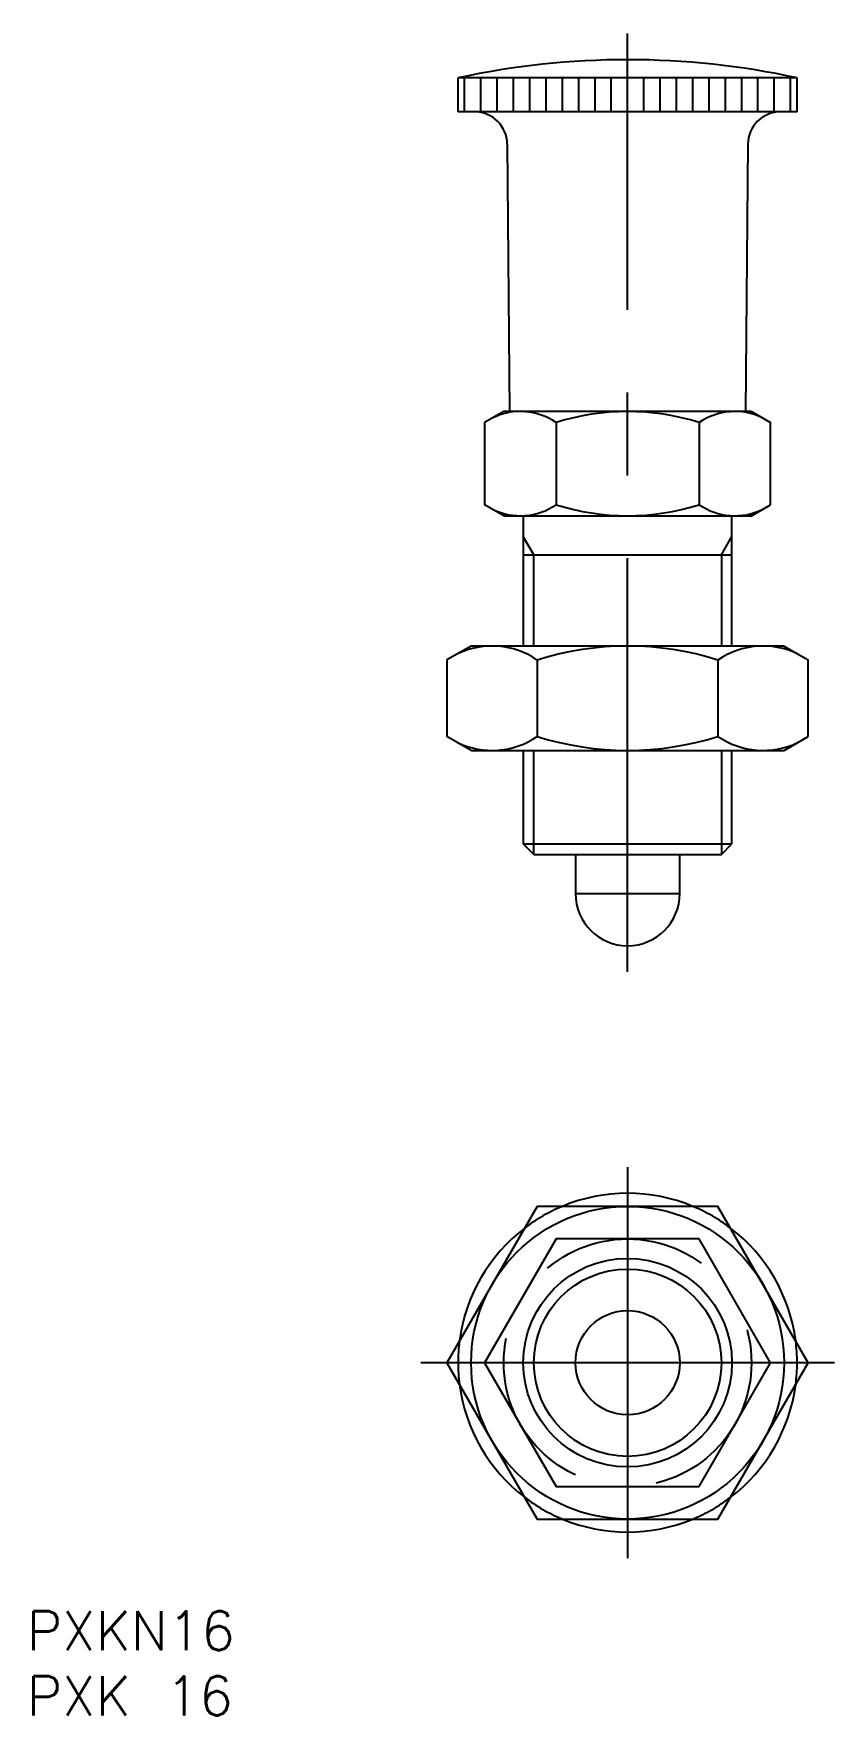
# Model space of a CAD drawing. Extents: x -46 to 16, y -27 to 102.
import ezdxf

# ---------------------------------------------------------------- set-up
doc = ezdxf.new("R2010")
doc.units = 0
doc.linetypes.add('CENTER', pattern=[50.8, 31.75, -6.35, 6.35, -6.35])
doc.linetypes.add('DASHED', pattern=[19.05, 12.7, -6.35])
doc.layers.get('0').update_dxf_attribs({"linetype": 'CONTINUOUS'})
doc.layers.add('CENTER', color=1, linetype='CENTER')
doc.styles.get("Standard").update_dxf_attribs({"font": 'txt.shx', "height": 3, "bigfont": 'bigfont.shx'})

# ---------------------------------------------------------------- blocks, each defined once
blk = doc.blocks.new('*U2')
at = {"color": 7, "linetype": 'CONTINUOUS'}
blk.add_text('PXK 16', height=3, dxfattribs=at).set_placement((-46.07, -27.07))
blk = doc.blocks.new('*U3')
at = {"color": 7, "linetype": 'CONTINUOUS'}
blk.add_text('PXKN16', height=3, dxfattribs=at).set_placement((-46.07, -22.07))

msp = doc.modelspace()

# ---------------------------------------------------------------- linework, layer by layer
at = {"color": 7, "linetype": 'CONTINUOUS'}
for p, q in [((13, 98.6), (-13, 98.6)), ((-13, 96), (-13, 98.6)), ((-12.5, 96), (-12.5, 98.6)), ((-11.25, 96), (-11.25, 98.6)), ((-10, 96), (-10, 98.6)), ((-8.75, 96), (-8.75, 98.6)), ((-7.5, 96), (-7.5, 98.6)), ((-6.25, 96), (-6.25, 98.6)), ((-5, 96), (-5, 98.6)), ((-3.75, 96), (-3.75, 98.6)), ((-2.5, 96), (-2.5, 98.6)), ((-1.25, 96), (-1.25, 98.6)), ((0, 96), (0, 98.6)), ((1.25, 96), (1.25, 98.6)), ((2.5, 96), (2.5, 98.6)), ((3.75, 96), (3.75, 98.6)), ((5, 96), (5, 98.6)), ((6.25, 96), (6.25, 98.6)), ((7.5, 96), (7.5, 98.6)), ((8.75, 96), (8.75, 98.6)), ((10, 96), (10, 98.6)), ((11.25, 96), (11.25, 98.6)), ((12.5, 96), (12.5, 98.6)), ((13, 96), (13, 98.6)), ((13, 96), (-13, 96)), ((-9.23, 93.52), (-9.05, 73)), ((9.23, 93.52), (9.05, 73)), ((-9.5, 73), (-10.97, 72.15)), ((9.5, 73), (-9.5, 73)), ((9.5, 73), (10.97, 72.15)), ((-10.97, 72.15), (-10.97, 65.85)), ((-5.48, 72.15), (-5.48, 65.85)), ((5.48, 72.15), (5.48, 65.85)), ((10.97, 65.85), (10.97, 72.15)), ((-9.5, 65), (-10.97, 65.85)), ((9.5, 65), (10.97, 65.85)), ((-9.5, 65), (9.5, 65)), ((-8, 65), (-8, 55)), ((8, 55), (8, 65)), ((-8, 62), (8, 62)), ((-12, 55), (-13.86, 53.93)), ((12, 55), (-12, 55)), ((12, 55), (13.86, 53.93)), ((-13.86, 53.93), (-13.86, 48.06)), ((-6.93, 53.93), (-6.93, 48.06)), ((6.93, 53.93), (6.93, 48.06)), ((13.86, 48.06), (13.86, 53.93)), ((-12, 46.99), (-13.86, 48.06)), ((12, 46.99), (13.86, 48.06)), ((-12, 46.99), (12, 46.99)), ((-8, 47), (-8, 39.81)), ((8, 39.81), (8, 47)), ((-8, 39.81), (8, 39.81)), ((-7.19, 39), (-8, 39.81)), ((-7.19, 39), (7.19, 39)), ((-4, 39), (-4, 36)), ((4, 36), (4, 39)), ((7.19, 39), (8, 39.81)), ((-4, 36), (4, 36)), ((-6.93, 12), (-13.86, 0)), ((6.93, 12), (-6.93, 12)), ((13.86, 0), (6.93, 12)), ((-13.86, 0), (-6.93, -12)), ((6.93, -12), (13.86, 0)), ((-6.93, -12), (6.93, -12))]:
    msp.add_line(p, q, dxfattribs=at)
at = {"color": 3, "linetype": 'CONTINUOUS'}
for p, q in [((-7.19, 62), (-8, 63.41)), ((7.19, 62), (8, 63.41)), ((-7.19, 55), (-7.19, 62)), ((7.19, 62), (7.19, 55)), ((-7.19, 39), (-7.19, 47)), ((7.19, 47), (7.19, 39))]:
    msp.add_line(p, q, dxfattribs=at)
at = {"color": 3, "linetype": 'DASHED'}
for p, q in [((-5.48, 9.5), (-10.97, 0)), ((5.48, 9.5), (-5.48, 9.5)), ((10.97, 0), (5.48, 9.5)), ((-10.97, 0), (-5.48, -9.5)), ((5.48, -9.5), (10.97, 0)), ((-5.48, -9.5), (5.48, -9.5))]:
    msp.add_line(p, q, dxfattribs=at)
at = {"color": 7, "linetype": 'CONTINUOUS'}
for radius in [12, 8, 4]:
    msp.add_circle((0, 0), radius, dxfattribs=at)
at = {"color": 3, "linetype": 'DASHED'}
msp.add_circle((0, 0), 9.5, dxfattribs=at)
at = {"color": 3, "linetype": 'CONTINUOUS'}
msp.add_circle((0, 0), 7.19, dxfattribs=at)
at = {"color": 7, "linetype": 'CONTINUOUS'}
for centre, radius, start, end in [((0, 38.94), 61.06, 77.7067, 102.2933), ((-11.73, 93.5), 2.5, 0.5, 90), ((11.73, 93.5), 2.5, 90, 179.5), ((-8.23, 68.14), 4.86, 55.6158, 115.6158), ((0, 54.85), 18.15, 72.4121, 107.5879), ((8.23, 68.14), 4.86, 64.3842, 124.3842), ((-8.23, 69.86), 4.86, 244.3842, 304.3842), ((0, 83.15), 18.15, 252.4121, 287.5879), ((8.23, 69.86), 4.86, 235.6158, 295.6158), ((-10.39, 48.87), 6.13, 55.6157, 115.6157), ((0, 32.07), 22.93, 72.412, 107.588), ((10.39, 48.87), 6.13, 64.3843, 124.3843), ((-10.39, 53.12), 6.13, 244.3843, 304.3843), ((0, 69.92), 22.93, 252.412, 287.588), ((10.39, 53.12), 6.13, 235.6157, 295.6157), ((0, 36), 4, 180, 360), ((0, 0), 13, 67.3801, 112.6199), ((0, 0), 13, 127.3801, 172.6199), ((0, 0), 13, 7.3801, 52.6199), ((0, 0), 13, 187.3801, 232.6199), ((0, 0), 13, 307.3801, 352.6199), ((0, 0), 13, 247.3801, 292.6199)]:
    msp.add_arc(centre, radius, start, end, dxfattribs=at)
at = {"color": 3, "linetype": 'DASHED'}
for start, end in [(112.6199, 127.3801), (52.6199, 67.3801), (172.6199, 187.3801), (352.6199, 7.3801), (232.6199, 247.3801), (292.6199, 307.3801)]:
    msp.add_arc((0, 0), 13, start, end, dxfattribs=at)
at = {"layer": 'CENTER', "color": 1, "linetype": 'CENTER'}
for p, q in [((0, 30), (0, 102)), ((0, 15), (0, -15)), ((15.86, 0), (-15.86, 0))]:
    msp.add_line(p, q, dxfattribs=at)

# ---------------------------------------------------------------- block references
at = {"color": 7, "linetype": 'CONTINUOUS'}
for name in ['*U3', '*U2']:
    msp.add_blockref(name, (0, 0), dxfattribs=at)

doc.saveas('drawing.dxf')
